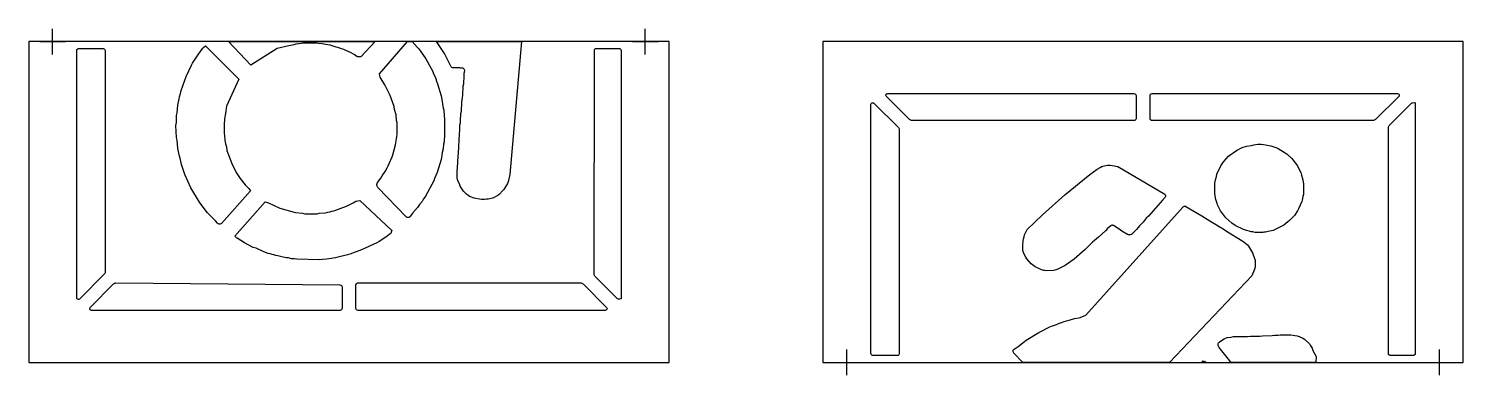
# Model space of a CAD drawing. Header units: inches. Extents: x 0 to 112, y -1 to 26.
import ezdxf

# ---------------------------------------------------------------- set-up
doc = ezdxf.new("R2010")
doc.units = ezdxf.units.IN
doc.header["$MEASUREMENT"] = 0
doc.layers.add('CUT', color=1, linetype='Continuous')
doc.layers.add('REG', color=5, linetype='Continuous')

msp = doc.modelspace()

# ---------------------------------------------------------------- linework, layer by layer
at = {"layer": 'CUT'}
for points in [[(0, 0), (50, 0), (50, 25), (0, 25)], [(12.29, 22.28), (12.72, 23.17), (12.8, 23.31), (13.26, 24.02), (13.6, 24.48), (13.64, 24.53), (13.8, 24.67), (16.4, 22.07), (15.45, 19.96), (15.36, 19.4), (15.33, 19.27), (15.31, 19.11), (15.29, 18.99), (15.28, 18.82), (15.25, 18.68), (15.25, 17.85), (15.29, 17.67), (15.32, 17.31), (15.35, 17.15), (15.36, 17.02), (15.43, 16.8), (15.48, 16.52), (15.85, 15.5), (16.21, 14.81), (16.51, 14.34), (16.91, 13.83), (17.18, 13.54), (17.31, 13.36), (15.06, 10.83), (15, 10.79), (14.94, 10.77), (14.88, 10.77), (14.82, 10.79), (14.78, 10.81), (14.75, 10.84), (14.59, 11.03), (14.05, 11.57), (13.94, 11.69), (13.33, 12.48), (12.65, 13.6), (12.18, 14.63), (11.92, 15.43), (11.82, 15.92), (11.77, 16.07), (11.65, 16.66), (11.58, 17.32), (11.54, 17.53), (11.5, 18.46), (11.54, 18.69), (11.54, 19.24), (11.58, 19.44), (11.65, 20.05), (11.75, 20.54), (11.78, 20.69), (11.86, 20.95), (11.9, 21.18)], [(25.93, 23.82), (25.87, 23.81), (25.81, 23.8), (25.74, 23.81), (25.68, 23.82), (25.62, 23.85), (25.41, 24), (25.13, 24.15), (24.76, 24.3), (24.61, 24.38), (24.41, 24.44), (24.22, 24.52), (24.01, 24.56), (23.54, 24.71), (23.17, 24.76), (22.91, 24.83), (22.65, 24.84), (22.47, 24.87), (21.43, 24.87), (21.26, 24.84), (21.08, 24.83), (20.85, 24.79), (20.69, 24.75), (20.3, 24.68), (19.41, 24.46), (17.34, 23.17), (15.6, 25), (27.05, 25)], [(28.76, 17.82), (28.76, 18.69), (28.72, 18.86), (28.68, 19.3), (28.56, 19.72), (28.52, 19.93), (28.21, 20.8), (28.14, 20.96), (27.8, 21.64), (27.44, 22.22), (27.42, 22.32), (27.4, 22.49), (29.58, 25), (29.93, 25), (30.34, 24.57), (30.45, 24.44), (31, 23.66), (31.54, 22.68), (31.6, 22.49), (31.75, 22.19), (31.83, 21.92), (31.92, 21.72), (32.2, 20.76), (32.27, 20.32), (32.31, 20.15), (32.37, 19.81), (32.4, 19.67), (32.43, 19.2), (32.47, 18.98), (32.47, 17.64), (32.47, 17.54), (32.44, 17.39), (32.43, 17.18), (32.39, 17), (32.36, 16.63), (32.29, 16.37), (32.25, 16.13), (32.22, 15.98), (32.19, 15.81), (31.88, 14.8), (31.68, 14.34), (31.62, 14.15), (30.98, 12.95), (30.93, 12.87), (30.82, 12.74), (30.71, 12.54), (30.51, 12.31), (30.41, 12.14), (30.35, 12.07), (29.97, 11.62), (29.78, 11.36), (29.74, 11.32), (29.7, 11.3), (29.64, 11.28), (29.58, 11.28), (29.54, 11.29), (29.49, 11.32), (29.46, 11.34), (27.27, 13.64), (27.23, 13.69), (27.21, 13.74), (27.19, 13.86), (27.2, 13.95), (27.23, 14.02), (27.5, 14.36), (27.6, 14.55), (27.83, 14.88), (27.99, 15.17), (28.06, 15.31), (28.13, 15.5), (28.38, 16.03), (28.42, 16.17), (28.64, 16.95), (28.68, 17.27), (28.72, 17.42), (28.73, 17.61), (28.76, 17.75)], [(34.01, 22.85), (33.98, 22.88), (33.94, 22.91), (33.9, 22.93), (33.73, 22.94), (33.67, 22.95), (33.09, 22.96), (33.03, 22.97), (32.98, 23.02), (32.86, 23.29), (32.54, 23.92), (32.45, 24.08), (31.84, 25), (38.48, 25), (37.57, 14.63), (37.42, 14.08), (37.37, 13.94), (37.09, 13.48), (37, 13.36), (36.75, 13.1), (36.62, 13.01), (36.23, 12.81), (35.88, 12.73), (35.74, 12.72), (35.59, 12.69), (35.42, 12.69), (35.35, 12.7), (35.2, 12.73), (34.9, 12.76), (34.78, 12.79), (34.5, 12.89), (34.42, 12.94), (34.3, 13.01), (34.19, 13.1), (33.95, 13.34), (33.89, 13.42), (33.73, 13.66), (33.69, 13.74), (33.63, 13.91), (33.51, 14.16), (33.45, 14.38), (33.44, 14.48), (33.45, 14.93), (33.48, 15.16), (33.52, 16.07), (33.56, 16.31), (33.63, 17.81), (33.67, 18.06), (33.67, 18.48), (33.7, 18.66), (33.71, 19), (33.74, 19.18), (33.75, 19.39), (33.78, 19.57), (33.82, 20.28), (33.85, 20.45), (33.86, 20.64), (33.89, 20.8), (33.9, 21.07), (33.93, 21.26), (33.93, 21.55), (33.96, 21.71), (33.97, 21.93), (34, 22.1), (34.01, 22.55), (34.02, 22.62), (34.04, 22.75), (34.03, 22.8)], [(62, 0), (112, 0), (112, 25), (62, 25)], [(5.96, 6.99), (5.94, 6.93), (5.9, 6.87), (3.99, 4.95), (3.96, 4.93), (3.92, 4.91), (3.88, 4.91), (3.84, 4.92), (3.8, 4.94), (3.77, 4.97), (3.76, 5), (3.75, 5.04), (3.75, 24.3), (3.77, 24.37), (3.8, 24.42), (3.85, 24.45), (3.92, 24.46), (5.82, 24.46), (5.87, 24.44), (5.92, 24.41), (5.95, 24.36), (5.96, 24.3)], [(45.98, 4.96), (45.92, 5.01), (44.2, 6.71), (44.16, 6.77), (44.15, 6.83), (44.16, 24.31), (44.17, 24.37), (44.2, 24.41), (44.25, 24.45), (44.31, 24.46), (46.07, 24.46), (46.15, 24.45), (46.2, 24.41), (46.23, 24.37), (46.25, 24.3), (46.25, 4.96), (46.16, 4.94), (46.04, 4.94)], [(65.75, 20.13), (65.77, 20.17), (65.8, 20.2), (65.84, 20.22), (65.88, 20.23), (65.92, 20.23), (65.95, 20.22), (65.99, 20.2), (67.91, 18.3), (67.94, 18.26), (67.96, 18.2), (67.96, 0.69), (67.95, 0.64), (67.92, 0.59), (67.87, 0.55), (67.82, 0.54), (65.9, 0.54), (65.85, 0.55), (65.8, 0.58), (65.77, 0.64), (65.75, 0.71), (65.75, 20.09)], [(86.44, 18.93), (86.4, 18.89), (86.35, 18.86), (86.3, 18.85), (68.93, 18.85), (68.85, 18.87), (68.77, 18.93), (66.96, 20.72), (66.93, 20.75), (66.92, 20.79), (66.92, 20.83), (66.93, 20.87), (66.95, 20.9), (66.98, 20.93), (67.02, 20.94), (67.06, 20.95), (86.28, 20.95), (86.35, 20.93), (86.41, 20.9), (86.44, 20.85), (86.45, 20.8), (86.45, 18.99)], [(105.15, 18.93), (105.07, 18.87), (104.99, 18.85), (87.71, 18.85), (87.68, 18.85), (87.65, 18.86), (87.62, 18.87), (87.59, 18.89), (87.57, 18.92), (87.56, 18.95), (87.55, 18.98), (87.55, 19.01), (87.55, 20.78), (87.56, 20.85), (87.59, 20.9), (87.64, 20.93), (87.71, 20.95), (106.87, 20.95), (106.92, 20.94), (106.96, 20.91), (106.99, 20.87), (107, 20.83), (107, 20.77), (106.98, 20.74), (106.97, 20.72)], [(106.16, 18.37), (106.18, 18.41), (106.2, 18.45), (107.92, 20.18), (107.98, 20.22), (108.04, 20.24), (108.17, 20.25), (108.25, 20.22), (108.25, 0.7), (108.23, 0.63), (108.19, 0.58), (108.15, 0.55), (108.09, 0.54), (106.3, 0.54), (106.25, 0.55), (106.2, 0.58), (106.17, 0.63), (106.16, 0.68), (106.15, 18.32)], [(96.23, 17), (96.39, 16.97), (96.57, 16.96), (96.7, 16.92), (96.97, 16.88), (97.43, 16.72), (97.55, 16.66), (98.1, 16.34), (98.24, 16.24), (98.62, 15.9), (99.06, 15.32), (99.12, 15.2), (99.31, 14.8), (99.36, 14.58), (99.47, 14.22), (99.53, 13.88), (99.53, 13.2), (99.52, 13.09), (99.48, 12.94), (99.42, 12.64), (99.4, 12.53), (99.14, 11.97), (99.05, 11.81), (98.81, 11.46), (98.43, 11.05), (98.31, 10.95), (97.98, 10.7), (97.84, 10.61), (97.27, 10.34), (97.15, 10.29), (96.77, 10.19), (96.57, 10.16), (96.44, 10.14), (96.35, 10.13), (95.76, 10.13), (95.58, 10.17), (95.45, 10.18), (95.27, 10.23), (95.08, 10.27), (94.83, 10.35), (94.2, 10.66), (93.92, 10.86), (93.47, 11.27), (93.38, 11.38), (93.15, 11.68), (93.05, 11.82), (92.82, 12.29), (92.79, 12.38), (92.74, 12.55), (92.68, 12.7), (92.64, 12.97), (92.6, 13.17), (92.6, 13.97), (92.65, 14.23), (92.73, 14.48), (92.77, 14.67), (93.06, 15.31), (93.22, 15.55), (93.3, 15.66), (93.67, 16.06), (93.78, 16.15), (94.21, 16.47), (94.34, 16.54), (94.74, 16.74), (95.08, 16.85), (95.47, 16.91), (95.64, 16.96), (95.8, 16.97), (95.97, 17)], [(83.51, 9.76), (83.37, 9.62), (83.05, 9.36), (82.47, 8.79), (81.61, 8.05), (80.92, 7.56), (80.34, 7.26), (80.11, 7.18), (80, 7.15), (79.44, 7.14), (79.34, 7.15), (79.26, 7.17), (79.03, 7.24), (78.91, 7.28), (78.58, 7.45), (78.36, 7.61), (78.27, 7.69), (77.92, 8.07), (77.84, 8.21), (77.7, 8.48), (77.64, 8.65), (77.62, 8.76), (77.62, 9.24), (77.63, 9.35), (77.65, 9.47), (77.67, 9.63), (77.72, 9.78), (77.75, 9.95), (77.89, 10.25), (77.96, 10.35), (79.16, 11.51), (80.89, 13.06), (82.83, 14.64), (83.41, 15.07), (83.64, 15.2), (83.78, 15.27), (83.95, 15.32), (84.21, 15.37), (84.43, 15.37), (84.58, 15.35), (85.02, 15.26), (88.69, 13.1), (88.73, 13.07), (88.75, 13.02), (88.76, 12.97), (88.75, 12.92), (88.72, 12.88), (88.52, 12.65), (87.43, 11.4), (87.25, 11.24), (87.01, 10.94), (86.72, 10.65), (86.48, 10.35), (86.21, 10.08), (86.13, 10), (86.06, 9.97), (85.98, 9.95), (85.87, 9.95), (85.79, 9.97), (85.34, 10.22), (85.13, 10.38), (84.69, 10.67), (84.65, 10.68), (84.61, 10.69), (84.57, 10.69), (84.52, 10.67), (84.49, 10.65), (84.39, 10.56), (84.23, 10.43), (84.07, 10.26)], [(24.89, 8.39), (24.69, 8.32), (24.14, 8.2), (23.96, 8.15), (23.43, 8.08), (23.24, 8.04), (22.93, 8.03), (22.73, 8), (20.93, 8.04), (20.76, 8.07), (20.52, 8.08), (20.29, 8.14), (20.12, 8.15), (19.87, 8.2), (19.46, 8.31), (19.29, 8.34), (19.15, 8.39), (19.01, 8.42), (18.89, 8.47), (18.69, 8.5), (18.37, 8.61), (17.75, 8.89), (17.53, 8.96), (16.86, 9.31), (16.28, 9.68), (16.23, 9.71), (16.09, 9.85), (18.47, 12.52), (18.72, 12.43), (19.61, 12.02), (20.72, 11.7), (20.84, 11.68), (21.37, 11.63), (21.57, 11.58), (22.41, 11.58), (22.51, 11.59), (22.68, 11.62), (23.16, 11.66), (23.35, 11.72), (23.52, 11.74), (23.67, 11.79), (23.83, 11.82), (24.8, 12.18), (25.32, 12.43), (25.54, 12.56), (25.84, 12.61), (28.36, 10.28), (28.31, 10.16), (28.29, 10.11), (28.27, 10.07), (28.22, 10.03), (27.89, 9.77), (27.36, 9.43), (27.17, 9.32), (25.99, 8.76), (25.08, 8.43)], [(90.14, 12.13), (90.17, 12.15), (90.2, 12.17), (90.24, 12.18), (90.27, 12.18), (90.31, 12.18), (90.34, 12.16), (90.64, 11.98), (91.59, 11.43), (92.41, 10.9), (92.73, 10.73), (92.95, 10.58), (93.24, 10.42), (93.5, 10.24), (94.79, 9.46), (94.9, 9.38), (95.15, 9.16), (95.24, 9.05), (95.55, 8.55), (95.7, 8.11), (95.74, 7.97), (95.74, 7.49), (95.72, 7.33), (95.68, 7.18), (95.49, 6.74), (89.05, 0), (77.6, 0), (76.92, 0.71), (76.88, 0.77), (76.86, 0.83), (76.86, 0.89), (76.87, 0.95), (76.9, 1), (76.94, 1.04), (77.24, 1.24), (77.74, 1.63), (77.88, 1.73), (78.85, 2.34), (79.71, 2.76), (79.86, 2.83), (80.23, 2.96), (80.4, 3.04), (80.55, 3.08), (80.7, 3.14), (80.85, 3.18), (81.03, 3.25), (81.23, 3.29), (81.64, 3.41), (81.99, 3.48), (82.09, 3.5), (82.41, 3.64), (82.53, 3.68)], [(24.46, 4.2), (24.44, 4.15), (24.41, 4.1), (24.36, 4.07), (24.31, 4.05), (4.91, 4.05), (4.87, 4.06), (4.83, 4.07), (4.8, 4.1), (4.78, 4.13), (4.77, 4.17), (4.77, 4.21), (4.79, 4.25), (4.81, 4.28), (6.63, 6.12), (6.67, 6.15), (6.71, 6.17), (6.75, 6.18), (6.8, 6.19), (24.3, 6.04), (24.36, 6.03), (24.41, 5.99), (24.44, 5.95), (24.46, 5.89)], [(45.14, 4.13), (45.11, 4.09), (45.06, 4.06), (45.01, 4.05), (25.72, 4.05), (25.65, 4.07), (25.59, 4.1), (25.56, 4.15), (25.55, 4.2), (25.55, 6.03), (25.55, 6.06), (25.56, 6.09), (25.57, 6.12), (25.6, 6.14), (25.62, 6.16), (25.65, 6.18), (25.68, 6.19), (25.71, 6.19), (43.13, 6.19), (43.18, 6.18), (43.23, 6.16), (43.27, 6.13), (43.32, 6.09), (45.11, 4.28), (45.14, 4.23), (45.15, 4.2), (45.15, 4.17)], [(93.76, 0.13), (92.95, 1.16), (92.88, 1.26), (92.87, 1.33), (92.86, 1.41), (92.87, 1.48), (92.89, 1.53), (92.95, 1.59), (93.21, 1.77), (93.34, 1.84), (93.56, 1.93), (93.88, 1.97), (94.07, 2.01), (95.15, 2.01), (95.39, 2.05), (96.11, 2.05), (96.33, 2.08), (97.07, 2.09), (97.26, 2.12), (97.55, 2.13), (97.69, 2.15), (97.77, 2.16), (98.53, 2.16), (98.71, 2.13), (98.84, 2.11), (99.02, 2.06), (99.19, 2.03), (99.48, 1.88), (99.59, 1.8), (99.98, 1.45), (100.05, 1.35), (100.21, 1.1), (100.26, 0.94), (100.52, 0.46), (100.48, 0), (93.84, 0)], [(91.69, 0.13), (91.87, 0.04), (91.93, 0), (91.93, 0), (91.58, 0)]]:
    msp.add_lwpolyline(points, close=True, dxfattribs=at)
at = {"layer": 'REG'}
for points in [[(1.87, 24), (1.87, 26)], [(48.13, 24), (48.13, 26)], [(0.87, 25), (2.87, 25)], [(47.13, 25), (49.13, 25)], [(62.87, 0), (64.87, 0)], [(63.87, -1), (63.87, 1)], [(109.13, 0), (111.13, 0)], [(110.13, -1), (110.13, 1)]]:
    msp.add_lwpolyline(points, dxfattribs=at)

doc.saveas('drawing.dxf')
